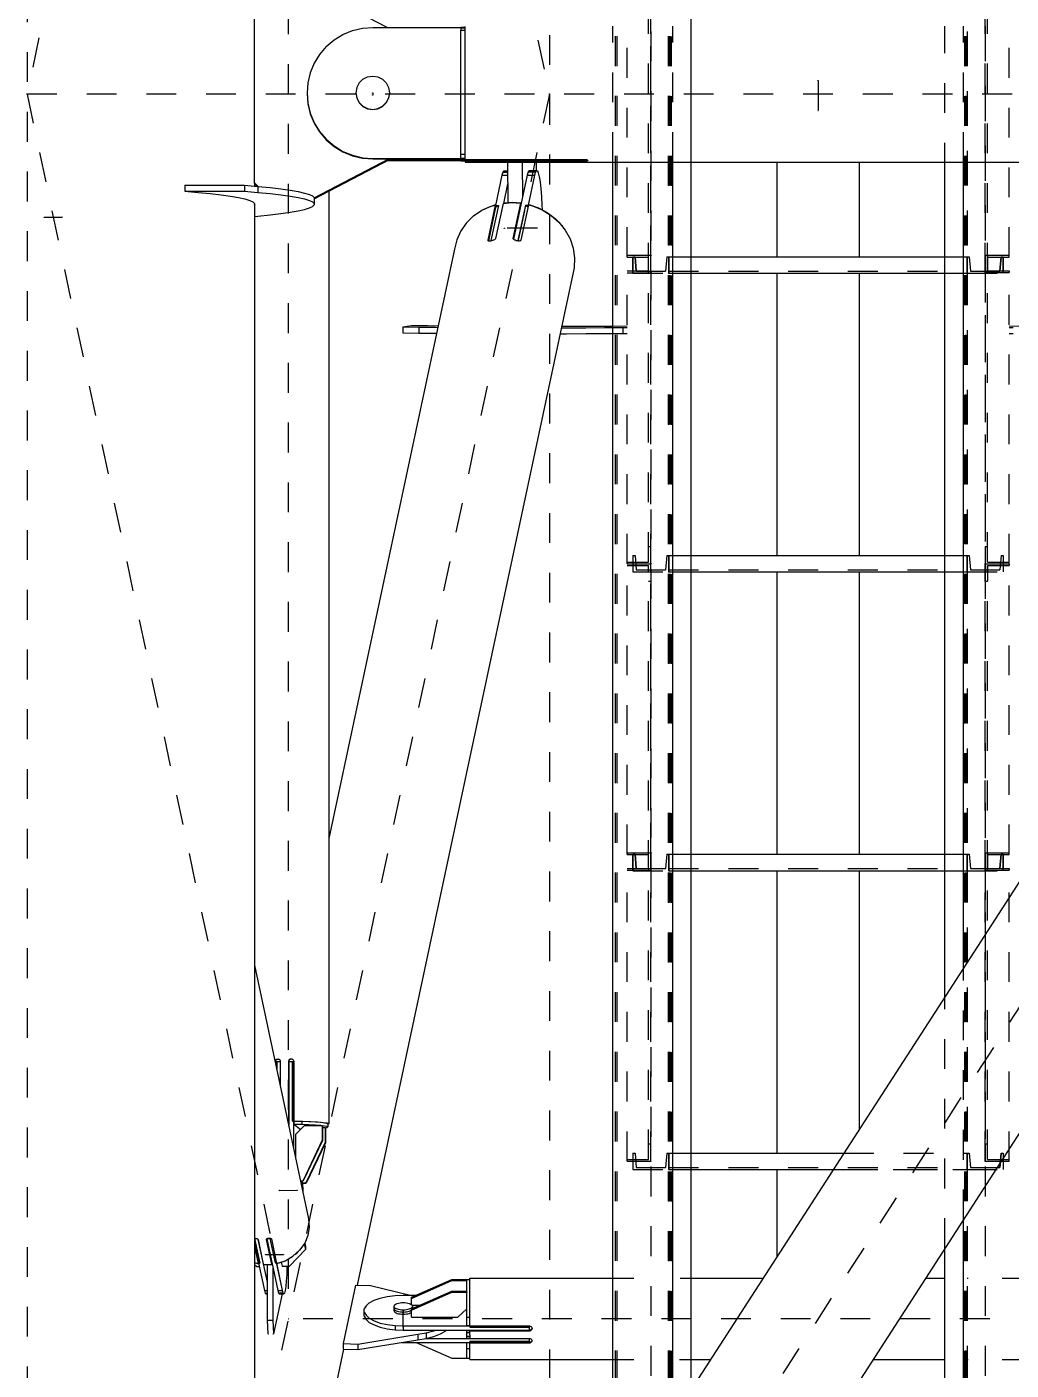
# Model space of a CAD drawing. Header units: millimetres. Extents: x 149919 to 150445, y 136651 to 136866.
# Drawn here: x 150370.812 to 150374.11, y 136778.903 to 136783.4 of the extents above; entities that cross this region are included whole.
import ezdxf

# ---------------------------------------------------------------- set-up
doc = ezdxf.new("R2010")
doc.units = ezdxf.units.MM
doc.header["$LTSCALE"] = 0.25
for name, pattern in [('CENTER', [50.8, 31.75, -6.35, 6.35, -6.35]), ('XKITLINE00', [0]), ('XKITLINE02', [4, 2, -2]), ('XKITLINE03', [6, 3, -1, 1, -1])]:
    doc.linetypes.add(name, pattern=pattern)

# ---------------------------------------------------------------- blocks, each defined once
blk = doc.blocks.new('çatıı')
at = {"color": 8, "linetype": 'CENTER'}
for p, q in [((22900, 14354.32), (22900, 12689.51)), ((22900, 14100.27), (23075, 13280.27)), ((22987.5, 13690.27), (22900, 13280.27)), ((22987.5, 13690.27), (22987.5, 12870.27)), ((23075, 13540.01), (23075, 12732.33)), ((23165, 13284.75), (23165, 13274.76)), ((23430, 13280.28), (22900, 13280.28)), ((23075, 13280.27), (22900, 12460.27)), ((22900, 13280.27), (22987.5, 12870.27)), ((23430, 13280.27), (22900, 12460.27)), ((23015.8, 13280.63), (23015.8, 13279.92)), ((22905.8, 13239.04), (22911.78, 13239.08)), ((23070.89, 13235.4), (23059.93, 13235.32)), ((22984.51, 12913.27), (22990.48, 12913.31)), ((22985.91, 12891.74), (22979.93, 12891.7)), ((23342.5, 12870.27), (22987.5, 12870.27)), ((23026.02, 12867.52), (23026.02, 12873.03))]:
    blk.add_line(p, q, dxfattribs=at)
at = {"color": 116, "linetype": 'XKITLINE02', "true_color": 0x136734}
for p, q in [((23097.15, 12049.63), (23097.15, 13721.24)), ((23097.69, 12049.63), (23097.68, 13721.24)), ((23114.92, 12049.63), (23114.92, 13721.24)), ((23115, 12049.63), (23115, 13721.24)), ((23115, 12049.57), (23115, 13721.24)), ((23115.45, 12049.63), (23115.45, 13721.24)), ((23115.85, 12049.57), (23115.85, 13721.24)), ((23115.85, 12049.57), (23115.85, 13721.24)), ((23122.5, 13257.5), (23122.5, 13721.24)), ((23122.5, 12049.57), (23122.5, 13721.24)), ((23214.13, 12049.6), (23214.13, 13721.24)), ((23214.53, 12049.63), (23214.53, 13721.24)), ((23214.98, 12049.6), (23214.98, 13721.24)), ((23215.07, 12049.63), (23215.06, 13721.24)), ((23101, 13225.71), (23101, 13323.03)), ((23108.2, 13220.46), (23108.2, 13322.44)), ((23109, 13220.46), (23109, 13323.03)), ((23220.98, 13220.46), (23220.98, 13320.28)), ((23221.78, 13220.46), (23221.78, 13322.44)), ((23228.98, 13225.71), (23228.98, 13323.03)), ((23096.3, 13257.5), (23096.3, 13303.02)), ((23116.3, 13257.5), (23116.3, 13303.02)), ((23122.5, 12762.45), (23122.5, 13303.02)), ((23207.48, 12893.93), (23207.48, 13303.02)), ((23213.68, 13257.5), (23213.68, 13303.02)), ((23101, 13226.29), (23109, 13226.29)), ((23101, 13225.71), (23108.2, 13225.71)), ((23103, 13225.78), (23103.68, 13225.78)), ((23103, 13225.78), (23103, 13220.28)), ((23103, 13220.28), (23103, 13225.78)), ((23103.68, 13225.78), (23104.07, 13220.98)), ((23104.07, 13220.98), (23103.68, 13225.78)), ((23108.2, 13123.61), (23108.2, 13226.28)), ((23108.2, 13226.28), (23109, 13226.28)), ((23109, 13123.03), (23109, 13226.28)), ((23114.32, 13225.78), (23113.94, 13220.98)), ((23114.32, 13225.78), (23113.94, 13220.98)), ((23114.32, 13225.78), (23115, 13225.78)), ((23115, 13220.28), (23115, 13225.78)), ((23115, 13225.78), (23122.5, 13225.78)), ((23115, 13225.78), (23115, 13220.28)), ((23115, 13225.78), (23115, 13220.28)), ((23207.48, 13225.78), (23214.98, 13225.78)), ((23214.98, 13220.28), (23214.98, 13225.78)), ((23214.98, 13225.78), (23214.98, 13220.28)), ((23214.98, 13225.78), (23215.66, 13225.78)), ((23214.98, 13225.78), (23214.98, 13220.28)), ((23215.66, 13225.78), (23216.05, 13220.98)), ((23215.66, 13225.78), (23216.05, 13220.98)), ((23220.98, 13226.29), (23228.98, 13226.29)), ((23220.98, 13226.28), (23220.98, 13220.48)), ((23220.98, 13226.28), (23221.78, 13226.28)), ((23220.98, 13226.28), (23220.98, 13128.83)), ((23221.78, 13226.28), (23221.78, 13221.06)), ((23221.78, 13123.61), (23221.78, 13226.28)), ((23221.78, 13225.71), (23228.98, 13225.71)), ((23225.92, 13220.98), (23226.3, 13225.78)), ((23226.3, 13225.78), (23225.92, 13220.98)), ((23226.3, 13225.78), (23226.98, 13225.78)), ((23226.98, 13220.28), (23226.98, 13225.78)), ((23226.98, 13225.78), (23226.98, 13220.28)), ((23101, 13123.03), (23101, 13221.06)), ((23101, 13221.06), (23108.2, 13221.06)), ((23101, 13220.47), (23109, 13220.47)), ((23103, 13220.28), (23115, 13220.28)), ((23104.07, 13220.98), (23113.94, 13220.98)), ((23108.2, 13220.46), (23109, 13220.46)), ((23115, 13220.98), (23214.98, 13220.98)), ((23115, 13220.28), (23122.5, 13220.28)), ((23207.48, 13220.28), (23214.98, 13220.28)), ((23214.98, 13220.28), (23226.98, 13220.28)), ((23216.05, 13220.98), (23225.92, 13220.98)), ((23220.98, 13220.48), (23228.98, 13220.48)), ((23220.98, 13220.48), (23220.98, 13123.03)), ((23220.98, 13220.46), (23221.78, 13220.46)), ((23221.78, 13221.06), (23228.98, 13221.06)), ((23228.98, 13221.06), (23228.98, 13220.48)), ((23228.98, 13123.03), (23228.98, 13221.06)), ((23103, 13125.78), (23103.68, 13125.78)), ((23103, 13125.78), (23103, 13120.28)), ((23103, 13125.78), (23103, 13120.28)), ((23103.68, 13125.78), (23104.07, 13120.98)), ((23103.68, 13125.78), (23104.07, 13120.98)), ((23108.2, 13128.83), (23109, 13128.83)), ((23114.32, 13125.78), (23113.94, 13120.98)), ((23114.32, 13125.78), (23113.94, 13120.98)), ((23114.32, 13125.78), (23115, 13125.78)), ((23115, 13120.28), (23115, 13125.78)), ((23115, 13125.78), (23122.5, 13125.78)), ((23115, 13125.78), (23115, 13120.28)), ((23115, 13125.78), (23115, 13120.28)), ((23207.48, 13125.78), (23214.98, 13125.78)), ((23214.98, 13120.28), (23214.98, 13125.78)), ((23214.98, 13125.78), (23214.98, 13120.28)), ((23214.98, 13125.78), (23215.66, 13125.78)), ((23214.98, 13125.78), (23214.98, 13120.28)), ((23215.66, 13125.78), (23216.05, 13120.98)), ((23215.66, 13125.78), (23216.05, 13120.98)), ((23220.98, 13128.83), (23220.98, 13123.03)), ((23220.98, 13128.83), (23221.78, 13128.83)), ((23226.3, 13125.78), (23225.92, 13120.98)), ((23226.3, 13125.78), (23225.92, 13120.98)), ((23226.3, 13125.78), (23226.98, 13125.78)), ((23226.98, 13125.78), (23226.98, 13120.28)), ((23226.98, 13125.78), (23226.98, 13120.28)), ((23101, 13123.61), (23108.2, 13123.61)), ((23101, 13123.03), (23109, 13123.03)), ((23101, 13025.71), (23101, 13123.03)), ((23101, 13123.03), (23109, 13123.03)), ((23101, 13122.44), (23108.2, 13122.44)), ((23108.2, 13020.46), (23108.2, 13122.44)), ((23109, 13020.46), (23109, 13123.03)), ((23220.98, 13123.03), (23228.98, 13123.03)), ((23220.98, 13117.2), (23220.98, 13123.03)), ((23220.98, 13123.03), (23228.98, 13123.03)), ((23221.78, 13123.61), (23228.98, 13123.61)), ((23221.78, 13122.44), (23221.78, 13117.2)), ((23221.78, 13122.44), (23228.98, 13122.44)), ((23221.78, 13020.46), (23221.78, 13122.44)), ((23228.98, 13123.03), (23228.98, 13122.44)), ((23228.98, 13025.71), (23228.98, 13123.03)), ((23103, 13120.28), (23115, 13120.28)), ((23104.07, 13120.98), (23113.94, 13120.98)), ((23108.2, 13117.2), (23109, 13117.2)), ((23115, 13120.98), (23214.98, 13120.98)), ((23115, 13120.28), (23122.5, 13120.28)), ((23207.48, 13120.28), (23214.98, 13120.28)), ((23214.98, 13120.28), (23226.98, 13120.28)), ((23216.05, 13120.98), (23225.92, 13120.98)), ((23220.98, 13020.46), (23220.98, 13120.98)), ((23220.98, 13117.2), (23221.78, 13117.2)), ((23101, 13026.29), (23101, 13025.71)), ((23101, 13026.29), (23109, 13026.29)), ((23101, 13025.71), (23108.2, 13025.71)), ((23103, 13025.78), (23103.68, 13025.78)), ((23103, 13025.78), (23103, 13020.28)), ((23103, 13020.28), (23103, 13025.78)), ((23103.68, 13025.78), (23104.07, 13020.98)), ((23104.07, 13020.98), (23103.68, 13025.78)), ((23108.2, 12923.61), (23108.2, 13026.28)), ((23108.2, 13026.28), (23109, 13026.28)), ((23108.2, 13020.46), (23108.2, 13025.71)), ((23109, 13026.29), (23109, 13020.46)), ((23109, 12923.03), (23109, 13026.28)), ((23114.32, 13025.78), (23113.94, 13020.98)), ((23114.32, 13025.78), (23113.94, 13020.98)), ((23114.32, 13025.78), (23115, 13025.78)), ((23115, 13020.28), (23115, 13025.78)), ((23115, 13025.78), (23122.5, 13025.78)), ((23115, 13025.78), (23115, 13020.28)), ((23115, 13025.78), (23115, 13020.28)), ((23207.48, 13025.78), (23214.98, 13025.78)), ((23214.98, 13020.28), (23214.98, 13025.78)), ((23214.98, 13025.78), (23214.98, 13020.28)), ((23214.98, 13025.78), (23215.66, 13025.78)), ((23214.98, 13025.78), (23214.98, 13020.28)), ((23215.66, 13025.78), (23216.05, 13020.98)), ((23215.66, 13025.78), (23216.05, 13020.98)), ((23220.98, 13026.29), (23228.98, 13026.29)), ((23220.98, 13026.28), (23220.98, 13020.48)), ((23220.98, 13026.28), (23221.78, 13026.28)), ((23220.98, 13026.28), (23220.98, 12928.83)), ((23221.78, 13026.28), (23221.78, 13021.06)), ((23221.78, 12923.61), (23221.78, 13026.28)), ((23221.78, 13025.71), (23228.98, 13025.71)), ((23225.92, 13020.98), (23226.3, 13025.78)), ((23226.3, 13025.78), (23225.92, 13020.98)), ((23226.3, 13025.78), (23226.98, 13025.78)), ((23226.98, 13020.28), (23226.98, 13025.78)), ((23226.98, 13025.78), (23226.98, 13020.28)), ((23101, 12923.03), (23101, 13021.06)), ((23101, 13021.06), (23108.2, 13021.06)), ((23101, 13020.47), (23109, 13020.47)), ((23103, 13020.28), (23115, 13020.28)), ((23104.07, 13020.98), (23113.94, 13020.98)), ((23108.2, 13020.46), (23109, 13020.46)), ((23115, 13020.98), (23214.98, 13020.98)), ((23115, 13020.28), (23122.5, 13020.28)), ((23207.48, 13020.28), (23214.98, 13020.28)), ((23214.98, 13020.28), (23226.98, 13020.28)), ((23216.05, 13020.98), (23225.92, 13020.98)), ((23220.98, 13020.48), (23228.98, 13020.48)), ((23220.98, 12923.03), (23220.98, 13020.48)), ((23220.98, 13020.46), (23221.78, 13020.46)), ((23221.78, 13021.06), (23228.98, 13021.06)), ((23228.98, 13021.06), (23228.98, 13020.48)), ((23228.98, 12923.03), (23228.98, 13021.06)), ((23213.68, 12903.53), (23213.68, 12987.68)), ((23108.2, 12928.83), (23109, 12928.83)), ((23220.98, 12928.83), (23220.98, 12923.03)), ((23220.98, 12928.83), (23221.78, 12928.83)), ((23101, 12923.61), (23108.2, 12923.61)), ((23103, 12925.78), (23103.68, 12925.78)), ((23103, 12925.78), (23103, 12920.28)), ((23103, 12925.78), (23103, 12920.28)), ((23103.68, 12925.78), (23104.07, 12920.98)), ((23103.68, 12925.78), (23104.07, 12920.98)), ((23114.32, 12925.78), (23113.94, 12920.98)), ((23114.32, 12925.78), (23113.94, 12920.98)), ((23114.32, 12925.78), (23115, 12925.78)), ((23115, 12920.28), (23115, 12925.78)), ((23115, 12925.78), (23122.5, 12925.78)), ((23115, 12925.78), (23115, 12920.28)), ((23115, 12925.78), (23115, 12920.28)), ((23173.67, 12925.78), (23214.98, 12925.78)), ((23214.98, 12920.28), (23214.98, 12925.78)), ((23214.98, 12925.78), (23214.98, 12920.28)), ((23214.98, 12925.78), (23215.66, 12925.78)), ((23214.98, 12925.78), (23214.98, 12920.28)), ((23215.66, 12925.78), (23216.05, 12920.98)), ((23215.66, 12925.78), (23216.05, 12920.98)), ((23221.78, 12923.61), (23228.98, 12923.61)), ((23225.92, 12920.98), (23226.3, 12925.78)), ((23226.3, 12925.78), (23225.92, 12920.98)), ((23226.3, 12925.78), (23226.98, 12925.78)), ((23226.98, 12925.78), (23226.98, 12920.28)), ((23226.98, 12925.78), (23226.98, 12920.28)), ((23101, 12923.03), (23109, 12923.03)), ((23103, 12920.28), (23115, 12920.28)), ((23104.07, 12920.98), (23113.94, 12920.98)), ((23115, 12920.98), (23214.98, 12920.98)), ((23115, 12920.28), (23122.5, 12920.28)), ((23170.12, 12920.28), (23214.98, 12920.28)), ((23214.98, 12920.28), (23226.98, 12920.28)), ((23216.05, 12920.98), (23225.92, 12920.98)), ((23220.98, 12923.03), (23228.98, 12923.03))]:
    blk.add_line(p, q, dxfattribs=at)
at = {"color": 1, "linetype": 'XKITLINE03'}
for p, q in [((23109, 13721.24), (23109, 12049.63)), ((23122.5, 12049.57), (23122.5, 13721.24)), ((23214.98, 13721.24), (23214.98, 12049.6)), ((23220.98, 13721.24), (23220.98, 12049.63)), ((23109, 13226.29), (23109, 13323.03)), ((23220.98, 13323.03), (23220.98, 13226.29)), ((23109, 13123.03), (23109, 13220.47)), ((23115, 13220.28), (23214.98, 13220.28)), ((23115, 13220.28), (23115, 13220.28)), ((23214.98, 13220.28), (23214.98, 13220.28)), ((23220.98, 13220.48), (23220.98, 13123.03)), ((23109, 13026.29), (23109, 13123.03)), ((23220.98, 13123.03), (23220.98, 13026.29)), ((23115, 13120.28), (23214.98, 13120.28)), ((23115, 13120.28), (23115, 13120.28)), ((23214.98, 13120.28), (23214.98, 13120.28)), ((23109, 12923.03), (23109, 13020.47)), ((23115, 13020.28), (23214.98, 13020.28)), ((23115, 13020.28), (23115, 13020.28)), ((23214.98, 13020.28), (23214.98, 13020.28)), ((23220.98, 13020.48), (23220.98, 12923.03)), ((23115, 12920.28), (23214.98, 12920.28)), ((23115, 12920.28), (23115, 12920.28)), ((23214.98, 12920.28), (23214.98, 12920.28))]:
    blk.add_line(p, q, dxfattribs=at)
at = {"color": 8, "linetype": 'XKITLINE00'}
for p, q in [((22996.2, 13315.32), (23020.8, 13302.56)), ((22976.2, 13250.37), (22976.2, 13310.34)), ((23005.81, 13300.17), (23009, 13301.49)), ((23009, 13301.49), (23012.35, 13302.29)), ((23012.35, 13302.29), (23015.8, 13302.56)), ((23015.8, 13302.56), (23046.8, 13302.56)), ((23045.3, 13302.62), (23045.3, 13302.56)), ((23045.3, 13302.62), (23046.8, 13302.62)), ((23045.3, 13302.44), (23046.8, 13302.44)), ((23045.3, 13302.44), (23045.3, 13301.7)), ((23045.3, 13301.7), (23046.8, 13301.7)), ((23045.3, 13296.32), (23045.3, 13301.7)), ((23046.8, 13298.88), (23046.8, 13302.9)), ((23000.24, 13296.14), (23002.86, 13298.37)), ((23002.86, 13298.37), (23005.81, 13300.17)), ((23046.8, 13282.08), (23046.8, 13298.88)), ((22998, 13293.52), (22996.19, 13290.59)), ((23000.24, 13296.14), (22998, 13293.52)), ((23045.3, 13266.88), (23045.3, 13296.32)), ((22996.19, 13290.59), (22994.87, 13287.41)), ((22994.07, 13284.06), (22993.8, 13280.63)), ((22994.87, 13287.41), (22994.07, 13284.06)), ((23011.26, 13283.97), (23010.47, 13282.42)), ((23011.26, 13283.97), (23012.5, 13285.21)), ((23012.5, 13285.21), (23014.06, 13286)), ((23014.06, 13286), (23015.8, 13286.28)), ((23015.8, 13286.28), (23017.53, 13286)), ((23017.53, 13286), (23019.09, 13285.21)), ((23019.09, 13285.21), (23020.33, 13283.97)), ((23020.33, 13283.97), (23021.12, 13282.42)), ((22993.8, 13280.63), (22994.07, 13277.2)), ((22993.8, 13280.47), (22994.07, 13277.04)), ((23010.47, 13282.42), (23010.2, 13280.69)), ((23010.2, 13280.69), (23010.47, 13278.97)), ((23010.2, 13280.63), (23010.47, 13278.9)), ((23010.47, 13278.97), (23011.26, 13277.41)), ((23010.47, 13278.9), (23011.26, 13277.35)), ((23021.12, 13278.97), (23020.33, 13277.41)), ((23021.12, 13278.9), (23020.33, 13277.35)), ((23021.12, 13282.42), (23021.4, 13280.69)), ((23021.4, 13280.69), (23021.12, 13278.97)), ((23021.4, 13280.63), (23021.12, 13278.9)), ((23046.8, 13261.45), (23046.8, 13282.08)), ((22994.07, 13277.2), (22994.87, 13273.85)), ((22994.07, 13277.04), (22994.87, 13273.69)), ((23011.26, 13277.41), (23012.5, 13276.18)), ((23011.26, 13277.35), (23012.5, 13276.11)), ((23012.5, 13276.18), (23014.06, 13275.38)), ((23012.5, 13276.11), (23014.06, 13275.32)), ((23014.06, 13275.38), (23015.8, 13275.11)), ((23014.06, 13275.32), (23015.8, 13275.05)), ((23015.8, 13275.11), (23017.53, 13275.38)), ((23015.8, 13275.05), (23017.53, 13275.32)), ((23015.8, 13275.11), (23015.8, 13275.05)), ((23017.53, 13275.38), (23019.09, 13276.18)), ((23017.53, 13275.32), (23019.09, 13276.11)), ((23019.09, 13276.18), (23020.33, 13277.41)), ((23019.09, 13276.11), (23020.33, 13277.35)), ((22994.87, 13273.85), (22996.19, 13270.67)), ((22994.87, 13273.69), (22996.19, 13270.52)), ((22996.19, 13270.67), (22998, 13267.74)), ((22996.19, 13270.52), (22998, 13267.58)), ((22998, 13267.74), (23000.24, 13265.12)), ((22998, 13267.58), (23000.24, 13264.96)), ((23000.24, 13265.12), (23002.86, 13262.89)), ((23045.3, 13258.83), (23045.3, 13266.88)), ((23000.24, 13264.96), (23002.86, 13262.73)), ((23002.86, 13262.89), (23005.81, 13261.09)), ((23002.86, 13262.73), (23005.81, 13260.93)), ((23005.81, 13261.09), (23009, 13259.77)), ((23005.81, 13260.93), (23009, 13259.61)), ((23046.8, 13258.37), (23046.8, 13261.45)), ((22996.23, 13245.56), (23021.25, 13258.54)), ((22996.23, 13245.24), (23021.86, 13258.54)), ((23009, 13259.77), (23012.35, 13258.97)), ((23009, 13259.61), (23012.35, 13258.81)), ((23012.35, 13258.97), (23012.35, 13258.81)), ((23012.35, 13258.97), (23015.8, 13258.7)), ((23012.35, 13258.81), (23015.8, 13258.54)), ((23015.8, 13258.7), (23015.8, 13258.54)), ((23015.8, 13258.7), (23046.8, 13258.7)), ((23015.8, 13258.54), (23046.8, 13258.54)), ((23020.8, 13257.99), (23045.3, 13257.99)), ((23021.1, 13258.15), (23045.3, 13258.15)), ((23045.3, 13260.12), (23046.8, 13260.12)), ((23045.3, 13258.83), (23046.8, 13258.83)), ((23045.3, 13257.93), (23045.3, 13258.53)), ((23045.3, 13258.31), (23046.8, 13258.31)), ((23045.3, 13258.12), (23046.8, 13258.12)), ((23045.3, 13257.93), (23046.8, 13257.93)), ((23046.8, 13258.37), (23086.8, 13258.37)), ((23046.8, 13258.37), (23046.8, 13257.89)), ((23046.8, 13258.37), (23046.8, 13258.31)), ((23046.8, 13257.89), (23086.8, 13257.89)), ((23046.8, 13257.89), (23046.8, 13257.5)), ((23046.8, 13257.5), (23283.2, 13257.5)), ((23060.93, 13257.5), (23061.04, 13243.99)), ((23065.9, 13257.5), (23066, 13245.8)), ((23070.53, 13257.5), (23070.55, 13254.67)), ((23086.8, 13258.37), (23087.11, 13258.36)), ((23086.8, 13258.37), (23086.8, 13257.89)), ((23086.8, 13257.89), (23087.11, 13257.9)), ((23087.11, 13258.36), (23087.11, 13257.9)), ((23087.11, 13258.36), (23087.39, 13258.31)), ((23087.11, 13257.9), (23087.39, 13257.92)), ((23087.39, 13258.31), (23087.63, 13258.24)), ((23087.39, 13257.92), (23087.63, 13257.96)), ((23087.63, 13258.24), (23087.8, 13258.15)), ((23087.63, 13257.96), (23087.8, 13258)), ((23087.8, 13258.15), (23087.88, 13258.1)), ((23087.8, 13258), (23087.88, 13258.05)), ((23087.88, 13258.1), (23087.88, 13258.05)), ((23151.2, 13257.5), (23151.2, 13225.78)), ((23178.8, 13257.5), (23178.8, 13225.78)), ((23059.11, 13253.08), (23056.95, 13242.97)), ((23059.4, 13254.12), (23059.11, 13253.08)), ((23059.11, 13253.08), (23060.96, 13253.09)), ((23059.71, 13254.59), (23059.4, 13254.12)), ((23059.4, 13254.12), (23060.95, 13254.13)), ((23059.71, 13254.59), (23060.95, 13254.6)), ((23067.57, 13253.14), (23062.98, 13231.66)), ((23067.86, 13254.18), (23067.57, 13253.14)), ((23067.57, 13253.14), (23070.06, 13253.15)), ((23068.17, 13254.65), (23067.86, 13254.18)), ((23067.86, 13254.18), (23070.35, 13254.2)), ((23070.06, 13253.15), (23067.9, 13243.04)), ((23068.17, 13254.65), (23070.66, 13254.67)), ((23070.35, 13254.2), (23070.06, 13253.15)), ((23070.66, 13254.67), (23070.35, 13254.2)), ((23070.66, 13254.67), (23070.97, 13254.56)), ((23070.97, 13254.56), (23071.29, 13253.86)), ((23071.29, 13253.86), (23071.59, 13252.6)), ((23071.59, 13252.6), (23071.87, 13250.83)), ((22952.88, 13249.72), (22952.88, 13247.72)), ((22952.88, 13249.72), (22972.88, 13249.72)), ((22952.88, 13247.72), (22957.34, 13247.36)), ((22952.88, 13247.72), (22972.88, 13247.72)), ((22957.34, 13247.36), (22961.4, 13246.96)), ((22972.88, 13249.72), (22972.88, 13247.72)), ((22972.88, 13249.72), (22977.34, 13249.35)), ((22972.88, 13247.72), (22977.34, 13247.36)), ((22976.2, 13250.53), (22977.38, 13249.35)), ((22976.2, 13250.37), (22976.2, 13249.44)), ((22976.2, 13250.21), (22977.03, 13249.38)), ((22977.34, 13249.35), (22977.34, 13247.36)), ((22977.34, 13249.35), (22981.4, 13248.95)), ((22977.34, 13247.36), (22981.4, 13246.96)), ((22981.4, 13248.95), (22985.01, 13248.53)), ((22985.01, 13248.53), (22988.16, 13248.09)), ((22988.16, 13248.09), (22990.81, 13247.62)), ((22990.81, 13247.62), (22992.96, 13247.14)), ((22992.96, 13247.14), (22994.59, 13246.65)), ((23001.09, 13247.76), (23001.09, 12935.63)), ((23060.99, 13250.25), (23059.58, 13243.68)), ((23071.87, 13250.83), (23072.12, 13248.58)), ((23072.12, 13248.58), (23072.33, 13245.93)), ((22961.4, 13246.96), (22965.01, 13246.54)), ((22965.01, 13246.54), (22968.16, 13246.09)), ((22968.16, 13246.09), (22970.81, 13245.63)), ((22970.81, 13245.63), (22972.96, 13245.15)), ((22972.96, 13245.15), (22974.59, 13244.65)), ((22974.59, 13244.65), (22975.68, 13244.15)), ((22975.68, 13244.15), (22976.23, 13243.64)), ((22976.2, 13243.67), (22976.2, 12689.51)), ((22976.2, 13243.11), (22976.23, 13243.14)), ((22976.23, 13243.64), (22976.23, 13243.14)), ((22981.4, 13246.96), (22985.01, 13246.54)), ((22985.01, 13246.54), (22988.16, 13246.09)), ((22988.16, 13246.09), (22990.81, 13245.63)), ((22990.81, 13245.63), (22992.96, 13245.15)), ((22992.96, 13245.15), (22994.59, 13244.65)), ((22994.59, 13246.65), (22995.68, 13246.15)), ((22994.59, 13244.65), (22995.68, 13244.15)), ((22994.59, 13242.13), (22995.68, 13242.63)), ((22995.68, 13246.15), (22996.23, 13245.64)), ((22995.68, 13244.15), (22996.23, 13243.64)), ((22995.68, 13242.63), (22996.23, 13243.14)), ((22996.23, 13245.64), (22996.23, 13243.64)), ((22996.23, 13243.64), (22996.23, 13243.14)), ((23052.39, 13241.35), (23055.52, 13242.75)), ((23056.84, 13243.09), (23054.33, 13231.33)), ((23057.91, 13242.97), (23055.4, 13231.22)), ((23055.52, 13242.75), (23056.84, 13243.09)), ((23055.78, 13242.82), (23056.99, 13243.27)), ((23056.84, 13243.09), (23056.88, 13242.19)), ((23056.99, 13243.27), (23056.86, 13242.68)), ((23056.86, 13242.68), (23056.89, 13242.07)), ((23056.95, 13242.97), (23057.91, 13242.97)), ((23056.95, 13242.97), (23056.97, 13242.45)), ((23056.97, 13242.45), (23057.91, 13242.97)), ((23059.5, 13243.67), (23056.99, 13231.91)), ((23056.99, 13243.27), (23056.99, 13243.17)), ((23059.5, 13243.67), (23062.38, 13243.92)), ((23059.65, 13243.84), (23059.62, 13243.68)), ((23059.65, 13243.84), (23061.08, 13243.99)), ((23061.08, 13243.99), (23061.04, 13243.81)), ((23061.08, 13243.99), (23062.53, 13244.05)), ((23062.38, 13243.92), (23065.28, 13243.71)), ((23062.53, 13244.05), (23063.98, 13244.01)), ((23065.28, 13243.71), (23062.77, 13231.95)), ((23065.32, 13242.84), (23062.94, 13231.69)), ((23063.98, 13244.01), (23063.93, 13243.81)), ((23063.98, 13244.01), (23065.42, 13243.88)), ((23066.94, 13243.04), (23064.43, 13231.28)), ((23065.28, 13243.71), (23065.32, 13242.84)), ((23065.42, 13243.88), (23065.3, 13243.29)), ((23065.3, 13243.29), (23065.33, 13242.64)), ((23065.42, 13243.88), (23065.45, 13243.23)), ((23067.99, 13243.17), (23065.48, 13231.41)), ((23066.94, 13243.04), (23067.9, 13243.04)), ((23066.94, 13243.04), (23067.86, 13242.56)), ((23067.9, 13243.04), (23067.91, 13242.78)), ((23067.99, 13243.17), (23069.34, 13242.85)), ((23068.14, 13243.35), (23068.09, 13243.14)), ((23068.14, 13243.35), (23071.33, 13242.23)), ((23069.34, 13242.85), (23072.6, 13241.49)), ((23072.33, 13245.93), (23072.5, 13242.96)), ((23072.5, 13242.96), (23072.55, 13241.58)), ((22976.2, 13239.33), (22977.34, 13239.42)), ((22977.34, 13239.42), (22981.4, 13239.82)), ((22981.4, 13239.82), (22985.01, 13240.24)), ((22985.01, 13240.24), (22988.16, 13240.69)), ((22988.16, 13240.69), (22990.81, 13241.15)), ((22990.81, 13241.15), (22992.96, 13241.63)), ((22992.96, 13241.63), (22994.59, 13242.13)), ((23047.21, 13237.15), (23049.59, 13239.47)), ((23049.59, 13239.47), (23052.39, 13241.35)), ((23053.24, 13241.73), (23053.9, 13242.12)), ((23053.9, 13242.12), (23053.88, 13242.02)), ((23053.9, 13242.12), (23055.11, 13242.57)), ((23056.88, 13242.19), (23054.52, 13231.13)), ((23056.97, 13242.45), (23054.55, 13231.12)), ((23071.33, 13242.23), (23071.29, 13242.04)), ((23071.33, 13242.23), (23074.29, 13240.64)), ((23072.6, 13241.49), (23075.57, 13239.64)), ((23074.29, 13240.64), (23076.93, 13238.62)), ((23075.57, 13239.64), (23078.17, 13237.36)), ((23076.93, 13238.62), (23077.82, 13237.67)), ((23045.31, 13234.47), (23043.96, 13231.51)), ((23047.21, 13237.15), (23045.31, 13234.47)), ((23078.17, 13237.36), (23080.32, 13234.71)), ((23078.57, 13236.87), (23079.18, 13236.22)), ((23079.18, 13236.22), (23079.54, 13235.67)), ((23080.32, 13234.71), (23081.95, 13231.77)), ((23043.96, 13231.51), (23043.2, 13228.36)), ((23054.33, 13231.33), (23054.38, 13231.21)), ((23054.38, 13231.21), (23054.52, 13231.13)), ((23054.52, 13231.13), (23054.75, 13231.09)), ((23054.75, 13231.09), (23055.04, 13231.09)), ((23055.04, 13231.09), (23055.38, 13231.14)), ((23055.23, 13231.12), (23055.4, 13231.22)), ((23055.38, 13231.14), (23055.74, 13231.24)), ((23055.4, 13231.22), (23055.66, 13231.22)), ((23055.74, 13231.24), (23056.09, 13231.37)), ((23056.09, 13231.37), (23056.29, 13231.46)), ((23056.29, 13231.46), (23056.42, 13231.5)), ((23056.42, 13231.5), (23056.69, 13231.63)), ((23056.69, 13231.63), (23056.89, 13231.77)), ((23056.99, 13231.91), (23056.89, 13231.77)), ((23062.77, 13231.95), (23062.82, 13231.81)), ((23062.82, 13231.81), (23062.96, 13231.67)), ((23062.96, 13231.67), (23063.19, 13231.54)), ((23063.19, 13231.54), (23063.31, 13231.51)), ((23063.31, 13231.51), (23063.49, 13231.42)), ((23063.49, 13231.42), (23063.84, 13231.29)), ((23063.84, 13231.29), (23064.2, 13231.2)), ((23063.91, 13231.27), (23064.43, 13231.28)), ((23064.2, 13231.2), (23064.57, 13231.16)), ((23064.43, 13231.28), (23064.66, 13231.16)), ((23064.57, 13231.16), (23064.9, 13231.16)), ((23064.9, 13231.16), (23065.18, 13231.2)), ((23065.18, 13231.2), (23065.38, 13231.29)), ((23065.48, 13231.41), (23065.38, 13231.29)), ((23081.95, 13231.77), (23083, 13228.63)), ((23043.2, 13228.36), (23001.09, 13031.03)), ((23083, 13228.63), (23083.46, 13225.39)), ((23083.46, 13225.39), (23083.31, 13222.14)), ((23083.31, 13222.14), (23010.62, 12881.57)), ((23151.2, 13220.28), (23151.2, 13125.78)), ((23178.8, 13220.28), (23178.8, 13125.78)), ((23025.92, 13202.3), (23028.84, 13202.82)), ((23025.92, 13202.3), (23031.23, 13202.23)), ((23025.92, 13202.3), (23025.92, 13200.3)), ((23028.84, 13202.82), (23034.16, 13202.75)), ((23031.23, 13202.23), (23036.85, 13202.18)), ((23031.23, 13202.23), (23031.23, 13200.23)), ((23034.16, 13202.75), (23037.73, 13202.72)), ((23036.85, 13202.18), (23037.61, 13202.17)), ((23079.13, 13202.55), (23083.71, 13202.56)), ((23083.71, 13202.56), (23090.11, 13202.57)), ((23090.11, 13202.57), (23096.39, 13202.6)), ((23096.39, 13202.6), (23101, 13202.63)), ((23228.98, 13202.63), (23233.6, 13202.6)), ((23025.92, 13200.3), (23031.23, 13200.23)), ((23031.23, 13200.23), (23036.85, 13200.18)), ((23036.85, 13200.18), (23037.18, 13200.18)), ((23078.59, 13200.04), (23080.78, 13200.04)), ((23079.02, 13202.04), (23080.78, 13202.04)), ((23080.78, 13202.04), (23087.18, 13202.06)), ((23080.78, 13200.04), (23087.18, 13200.06)), ((23087.18, 13202.06), (23093.47, 13202.08)), ((23087.18, 13200.06), (23093.47, 13200.08)), ((23093.47, 13202.08), (23099.6, 13202.12)), ((23093.47, 13200.08), (23099.6, 13200.12)), ((23099.6, 13202.12), (23101, 13202.13)), ((23099.6, 13202.12), (23099.6, 13200.12)), ((23099.6, 13200.12), (23101, 13200.13)), ((23228.98, 13202.13), (23230.39, 13202.12)), ((23228.98, 13200.13), (23230.39, 13200.12)), ((23151.2, 13120.28), (23151.2, 13025.78)), ((23178.8, 13120.28), (23178.8, 13025.78)), ((23283.37, 13095.5), (23008.1, 12669.61)), ((23321.7, 13070.64), (23046.42, 12644.75)), ((23151.2, 13020.28), (23151.2, 12925.78)), ((23178.8, 13020.28), (23178.8, 12933.7)), ((22976.2, 12988.62), (22994.31, 12903.75)), ((22983.23, 12956.68), (22983.17, 12956.42)), ((22983.17, 12956.42), (22983.23, 12956.37)), ((22983.17, 12956.42), (22983.17, 12955.96)), ((22983.33, 12956.92), (22983.23, 12956.68)), ((22983.27, 12956.63), (22983.23, 12956.37)), ((22983.23, 12956.37), (22983.23, 12955.68)), ((22983.38, 12956.87), (22983.27, 12956.63)), ((22983.31, 12956.38), (22983.73, 12956.41)), ((22983.31, 12956.38), (22983.31, 12955.29)), ((22983.51, 12957.11), (22983.34, 12956.94)), ((22983.42, 12956.91), (22983.38, 12956.87)), ((22983.57, 12957.06), (22983.42, 12956.91)), ((22983.51, 12957.11), (22983.74, 12957.23)), ((22983.57, 12957.06), (22983.8, 12957.19)), ((22983.73, 12956.41), (22983.73, 12953.3)), ((22983.73, 12956.41), (22984.78, 12956.41)), ((22983.74, 12957.23), (22984, 12957.28)), ((22983.8, 12957.19), (22984.06, 12957.23)), ((22984, 12957.28), (22984.26, 12957.24)), ((22984.06, 12957.23), (22984.32, 12957.2)), ((22984.26, 12957.24), (22984.5, 12957.12)), ((22984.32, 12957.2), (22984.53, 12957.09)), ((22984.5, 12957.12), (22984.68, 12956.94)), ((22984.68, 12956.94), (22984.8, 12956.7)), ((22984.78, 12956.41), (22984.84, 12956.36)), ((22984.78, 12956.41), (22984.78, 12948.41)), ((22984.8, 12956.7), (22984.84, 12956.44)), ((22984.84, 12956.44), (22984.84, 12948.12)), ((22987.67, 12956.72), (22987.63, 12956.46)), ((22987.63, 12956.46), (22987.68, 12956.42)), ((22987.63, 12956.46), (22987.63, 12936.51)), ((22987.79, 12956.96), (22987.67, 12956.72)), ((22987.67, 12956.72), (22987.73, 12956.68)), ((22987.73, 12956.68), (22987.68, 12956.42)), ((22987.68, 12956.42), (22987.68, 12936.47)), ((22987.85, 12956.92), (22987.73, 12956.68)), ((22987.76, 12956.43), (22988.81, 12956.44)), ((22987.76, 12956.43), (22987.76, 12934.41)), ((22987.79, 12956.96), (22987.98, 12957.15)), ((22987.85, 12956.92), (22988.04, 12957.1)), ((22987.98, 12957.15), (22988.22, 12957.27)), ((22988.04, 12957.1), (22988.28, 12957.22)), ((22988.22, 12957.27), (22988.48, 12957.31)), ((22988.28, 12957.22), (22988.54, 12957.26)), ((22988.48, 12957.31), (22988.75, 12957.27)), ((22988.54, 12957.26), (22988.8, 12957.22)), ((22988.75, 12957.27), (22988.99, 12957.14)), ((22988.8, 12957.22), (22989.02, 12957.11)), ((22988.81, 12956.44), (22989.28, 12956.42)), ((22988.81, 12956.44), (22988.81, 12936.49)), ((22988.99, 12957.14), (22989.18, 12956.96)), ((22989.18, 12956.96), (22989.28, 12956.72)), ((22989.28, 12956.72), (22989.34, 12956.46)), ((22989.28, 12956.42), (22989.34, 12956.38)), ((22989.28, 12956.42), (22989.28, 12936.48)), ((22989.34, 12956.46), (22989.34, 12936.51)), ((22987.32, 12936.51), (22987.63, 12936.51)), ((22987.32, 12936.49), (22987.66, 12936.49)), ((22987.53, 12935.49), (22987.66, 12935.49)), ((22987.63, 12936.51), (22987.68, 12936.47)), ((22987.66, 12936.49), (22987.66, 12935.49)), ((22987.66, 12936.49), (22987.76, 12936.41)), ((22987.66, 12935.49), (22987.76, 12935.41)), ((22988.81, 12936.49), (22989.26, 12936.5)), ((22989.26, 12936.5), (22989.28, 12936.48)), ((22989.26, 12936.5), (22989.26, 12927.42)), ((22989.34, 12936.51), (22989.4, 12936.46)), ((22989.34, 12936.51), (22992.24, 12936.46)), ((22989.38, 12936.48), (22989.38, 12935.48)), ((22989.38, 12936.48), (22992.01, 12936.43)), ((22989.38, 12935.48), (22991.7, 12933.7)), ((22989.38, 12935.48), (22992.01, 12935.44)), ((22992.96, 12934.97), (22989.97, 12931.96)), ((22992.01, 12936.43), (22992.01, 12935.44)), ((22992.01, 12936.43), (22994.46, 12936.35)), ((22992.01, 12935.44), (22994.46, 12935.35)), ((22992.24, 12936.46), (22994.97, 12936.36)), ((22992.96, 12934.97), (22998.93, 12935.01)), ((22994.46, 12936.35), (22996.61, 12936.23)), ((22994.46, 12935.35), (22996.61, 12935.23)), ((22994.97, 12936.36), (22997.33, 12936.22)), ((22996.61, 12936.23), (22998.38, 12936.08)), ((22996.61, 12935.23), (22998.38, 12935.08)), ((22997.33, 12936.22), (22999.19, 12936.04)), ((22998.38, 12936.08), (22999.69, 12935.91)), ((22998.38, 12935.08), (22998.91, 12935.01)), ((22998.93, 12935.01), (22999.69, 12934.91)), ((22998.93, 12935.01), (22999.02, 12934.94)), ((22998.93, 12935.01), (22998.93, 12930.03)), ((22999.02, 12934.94), (22999.02, 12929.95)), ((22999.02, 12934.29), (22999.86, 12934.3)), ((22999.19, 12936.04), (23000.46, 12935.84)), ((22999.69, 12935.91), (23000.49, 12935.72)), ((22999.69, 12934.91), (23000.49, 12934.72)), ((22999.86, 12934.3), (22999.96, 12934.22)), ((22999.86, 12934.3), (22999.86, 12929.31)), ((22999.95, 12934.23), (23000.44, 12934.34)), ((22999.96, 12934.22), (22999.96, 12929.24)), ((23000.44, 12934.34), (23000.74, 12934.53)), ((23000.46, 12935.84), (23001.09, 12935.63)), ((23000.49, 12935.72), (23000.74, 12935.53)), ((23000.49, 12934.72), (23000.74, 12934.53)), ((23000.74, 12935.53), (23000.74, 12934.53)), ((23000.74, 12935.32), (23001.03, 12935.41)), ((23001.09, 12935.63), (23001.03, 12935.41)), ((22989.97, 12931.96), (22989.97, 12924.09)), ((22998.93, 12930.03), (22992.46, 12916.52)), ((22999.02, 12929.95), (22992.55, 12916.45)), ((22999.86, 12929.31), (22993.39, 12915.8)), ((22999.96, 12929.24), (22993.49, 12915.73)), ((22998.93, 12930.03), (22999.02, 12929.95)), ((22999.86, 12929.31), (22999.96, 12929.24)), ((23151.2, 12920.28), (23151.2, 12891)), ((22991.59, 12916.51), (22992.46, 12916.52)), ((22991.6, 12916.44), (22992.55, 12916.45)), ((22991.61, 12916.41), (22992.08, 12916.42)), ((22991.85, 12915.48), (22991.84, 12915.31)), ((22991.89, 12915.84), (22991.85, 12915.48)), ((22991.93, 12916.11), (22991.89, 12915.84)), ((22991.98, 12916.31), (22991.93, 12916.11)), ((22992.02, 12916.41), (22991.98, 12916.31)), ((22992.02, 12916.41), (22992.08, 12916.42)), ((22992.08, 12916.42), (22992.13, 12916.33)), ((22992.13, 12916.33), (22992.17, 12916.15)), ((22992.17, 12916.15), (22992.22, 12915.89)), ((22992.22, 12915.89), (22992.26, 12915.55)), ((22992.23, 12915.79), (22993.39, 12915.8)), ((22992.24, 12915.72), (22993.49, 12915.73)), ((22992.26, 12915.55), (22992.3, 12915.14)), ((22992.3, 12915.14), (22992.33, 12914.68)), ((22992.33, 12914.68), (22992.35, 12914.17)), ((22992.46, 12916.52), (22992.55, 12916.45)), ((22993.39, 12915.8), (22993.49, 12915.73)), ((22992.35, 12914.17), (22992.36, 12913.64)), ((22992.36, 12913.64), (22992.36, 12913.1)), ((22992.36, 12913.1), (22992.36, 12912.87)), ((22994.55, 12900.98), (22994.11, 12898.21)), ((22994.31, 12903.75), (22994.55, 12900.98)), ((22976.2, 12897.24), (22976.46, 12897.23)), ((22976.2, 12897.18), (22976.25, 12897.15)), ((22976.25, 12897.15), (22976.84, 12897.16)), ((22976.25, 12897.15), (22978, 12888.93)), ((22976.46, 12897.23), (22976.73, 12897.19)), ((22976.73, 12897.19), (22976.97, 12897.12)), ((22976.97, 12897.12), (22977.17, 12897.02)), ((22977.17, 12897.02), (22977.31, 12896.91)), ((22977.31, 12896.91), (22977.38, 12896.8)), ((22977.36, 12896.83), (22980.4, 12882.58)), ((22977.38, 12896.8), (22979.13, 12888.58)), ((22980.19, 12896.93), (22980.17, 12896.82)), ((22980.17, 12896.82), (22981.92, 12888.6)), ((22980.28, 12897.04), (22980.19, 12896.93)), ((22980.26, 12897.02), (22981.94, 12889.15)), ((22980.28, 12897.04), (22980.46, 12897.14)), ((22980.31, 12897.06), (22983.99, 12879.79)), ((22980.46, 12897.14), (22980.68, 12897.22)), ((22980.57, 12897.18), (22981.32, 12897.19)), ((22980.68, 12897.22), (22980.94, 12897.26)), ((22980.94, 12897.26), (22981.21, 12897.27)), ((22981.21, 12897.27), (22981.45, 12897.25)), ((22981.32, 12897.19), (22981.45, 12897.25)), ((22981.32, 12897.19), (22983.08, 12888.96)), ((22981.45, 12897.25), (22981.66, 12897.19)), ((22981.66, 12897.19), (22981.78, 12897.11)), ((22981.78, 12897.11), (22981.87, 12897.02)), ((22981.87, 12897.02), (22983.62, 12888.8)), ((22994.11, 12898.21), (22993.02, 12895.57)), ((22976.2, 12895.57), (22977.56, 12889.16)), ((22976.2, 12895.3), (22977.47, 12889.33)), ((22976.2, 12894.62), (22977.45, 12888.76)), ((22993.26, 12893.49), (22987.97, 12887.89)), ((22989.09, 12891.22), (22991.31, 12893.2)), ((22989.7, 12891.76), (22990.7, 12892.59)), ((22990.87, 12892.81), (22990.7, 12892.59)), ((22993.02, 12895.57), (22991.31, 12893.2)), ((22992.86, 12895.36), (22993.26, 12893.49)), ((22993.03, 12895.61), (22993.29, 12894.4)), ((22993.29, 12894.4), (22993.26, 12893.49)), ((22976.2, 12889.15), (22977.45, 12888.76)), ((22976.2, 12889.15), (22977.55, 12888.71)), ((22976.2, 12888.41), (22977.02, 12887.82)), ((22977.02, 12887.82), (22977.79, 12887.83)), ((22977.47, 12889.33), (22977.45, 12888.76)), ((22977.48, 12889.56), (22977.46, 12889.13)), ((22977.46, 12889.13), (22977.55, 12888.71)), ((22977.56, 12889.16), (22977.55, 12888.93)), ((22977.55, 12888.93), (22978, 12888.93)), ((22977.55, 12888.93), (22979.51, 12879.76)), ((22977.56, 12888.92), (22977.55, 12888.71)), ((22977.56, 12889.16), (22978, 12888.93)), ((22979.13, 12888.58), (22980.52, 12888.45)), ((22979.21, 12888.57), (22979.23, 12888.46)), ((22979.23, 12888.46), (22979.93, 12888.41)), ((22979.91, 12888.5), (22979.93, 12888.41)), ((22979.93, 12888.41), (22980.62, 12888.4)), ((22980.4, 12888.4), (22980.41, 12869.85)), ((22980.52, 12888.45), (22981.92, 12888.6)), ((22980.62, 12888.4), (22981.32, 12888.42)), ((22981.3, 12888.53), (22981.32, 12888.42)), ((22981.32, 12888.42), (22982.02, 12888.48)), ((22981.94, 12889.15), (22981.92, 12888.6)), ((22981.95, 12889.36), (22981.93, 12888.89)), ((22981.93, 12888.89), (22982.02, 12888.48)), ((22982.04, 12888.95), (22982.02, 12888.48)), ((22983.08, 12888.96), (22983.53, 12889.2)), ((22983.08, 12888.96), (22983.53, 12888.97)), ((22983.54, 12889.2), (22983.53, 12888.97)), ((22983.53, 12888.97), (22985.48, 12879.8)), ((22983.62, 12888.8), (22986.46, 12889.72)), ((22983.71, 12888.83), (22983.72, 12888.76)), ((22983.72, 12888.76), (22986.3, 12889.6)), ((22985.19, 12889.24), (22985.48, 12887.88)), ((22985.48, 12887.88), (22987.97, 12887.89)), ((22986.29, 12889.66), (22986.3, 12889.6)), ((22986.3, 12889.6), (22988.66, 12890.89)), ((22986.46, 12889.72), (22989.09, 12891.22)), ((22987.09, 12887.63), (22987, 12885.14)), ((22987.41, 12887.89), (22987.04, 12886.13)), ((22987.1, 12887.89), (22987.09, 12887.63)), ((22988.66, 12890.89), (22988.95, 12891.14)), ((22982.39, 12887.27), (22982.4, 12869.86)), ((22986.87, 12882.93), (22986.69, 12881.11)), ((22987, 12885.14), (22986.87, 12882.93)), ((23028.82, 12877.49), (23042.32, 12883.47)), ((23028.82, 12877.1), (23042.32, 12883.08)), ((23042.32, 12883.47), (23042.32, 12883.08)), ((23042.32, 12883.47), (23047.32, 12883.47)), ((23042.32, 12883.08), (23047.32, 12883.08)), ((23047.32, 12879.16), (23047.32, 12883.46)), ((23047.32, 12883.46), (23048.32, 12883.46)), ((23048.32, 12883.91), (23103.29, 12883.91)), ((23048.32, 12867.9), (23048.32, 12883.91)), ((23118.75, 12883.91), (23146.61, 12883.91)), ((23201, 12883.91), (23207.48, 12883.91)), ((23214.98, 12883.91), (23215.27, 12883.91)), ((23226.7, 12883.91), (23281.67, 12883.91)), ((22979.51, 12879.76), (22979.76, 12878.9)), ((22979.51, 12879.76), (22980.4, 12879.76)), ((22979.76, 12878.9), (22980.4, 12878.9)), ((22979.76, 12878.9), (22980.01, 12878.6)), ((22980.01, 12878.6), (22980.4, 12878.6)), ((22985.45, 12878.64), (22982.61, 12865.26)), ((22983.99, 12879.79), (22985.48, 12879.8)), ((22983.99, 12879.79), (22984.24, 12878.93)), ((22984.24, 12878.93), (22985.73, 12878.94)), ((22984.24, 12878.93), (22984.49, 12878.63)), ((22984.49, 12878.63), (22985.99, 12878.64)), ((22985.48, 12879.8), (22985.73, 12878.94)), ((22985.73, 12878.94), (22985.99, 12878.64)), ((22986.24, 12878.91), (22985.99, 12878.64)), ((22986.48, 12879.75), (22986.24, 12878.91)), ((22986.69, 12881.11), (22986.48, 12879.75)), ((23010.07, 12881.59), (23005.89, 12861.99)), ((23010.07, 12881.59), (23015.05, 12881.42)), ((23015.05, 12881.42), (23028.3, 12878.19)), ((23028.82, 12873.56), (23042.32, 12879.54)), ((23028.82, 12873.17), (23042.32, 12879.15)), ((23042.32, 12879.54), (23042.32, 12879.15)), ((23042.32, 12879.54), (23047.32, 12879.54)), ((23042.32, 12879.15), (23047.32, 12879.15)), ((23047.32, 12879.16), (23047.32, 12879.15)), ((23047.32, 12879.15), (23047.32, 12879.13)), ((23047.32, 12873.46), (23047.32, 12879.13)), ((23013.56, 12874.63), (23012.99, 12873.57)), ((23013.56, 12874.63), (23014.67, 12875.61)), ((23014.67, 12875.61), (23016.28, 12876.48)), ((23016.28, 12876.48), (23018.32, 12877.2)), ((23018.32, 12877.2), (23020.69, 12877.74)), ((23020.69, 12877.74), (23023.29, 12878.07)), ((23022.96, 12874.72), (23022.92, 12874.5)), ((23022.92, 12874.5), (23022.96, 12874.29)), ((23022.92, 12874.5), (23022.92, 12873.77)), ((23023.1, 12874.92), (23022.96, 12874.72)), ((23022.96, 12874.29), (23023.1, 12874.09)), ((23023.1, 12874.92), (23023.33, 12875.11)), ((23023.1, 12874.09), (23023.33, 12873.89)), ((23023.29, 12878.07), (23026.02, 12878.19)), ((23023.33, 12875.11), (23023.64, 12875.29)), ((23023.64, 12875.29), (23024.02, 12875.44)), ((23024.02, 12875.44), (23024.47, 12875.56)), ((23024.47, 12875.56), (23024.96, 12875.65)), ((23024.96, 12875.65), (23025.48, 12875.7)), ((23025.48, 12875.7), (23026.02, 12875.72)), ((23026.02, 12878.19), (23030.38, 12878.19)), ((23026.02, 12875.72), (23026.56, 12875.7)), ((23026.56, 12875.7), (23027.08, 12875.65)), ((23027.08, 12875.65), (23027.57, 12875.56)), ((23027.57, 12875.56), (23028.01, 12875.44)), ((23028.01, 12875.44), (23028.39, 12875.29)), ((23028.39, 12875.29), (23028.7, 12875.11)), ((23028.7, 12875.11), (23028.93, 12874.92)), ((23028.7, 12873.89), (23028.93, 12874.09)), ((23028.82, 12875.02), (23028.82, 12877.49)), ((23028.93, 12874.92), (23029.07, 12874.72)), ((23029.07, 12874.29), (23028.93, 12874.09)), ((23029.01, 12874.8), (23031.62, 12874.8)), ((23029.07, 12874.72), (23029.12, 12874.5)), ((23029.12, 12874.5), (23029.07, 12874.29)), ((23029.12, 12874.5), (23029.12, 12873.77)), ((22980.41, 12869.85), (22982.4, 12869.86)), ((22980.41, 12869.85), (22980.62, 12865.25)), ((22982.4, 12869.86), (22982.61, 12865.26)), ((23012.99, 12871.12), (23012.99, 12873.57)), ((23012.99, 12872.49), (23013.56, 12871.44)), ((23012.99, 12871.12), (23013.56, 12870.06)), ((23013.56, 12871.44), (23014.67, 12870.46)), ((23013.56, 12870.06), (23014.67, 12869.08)), ((23014.67, 12870.46), (23016.28, 12869.59)), ((23016.28, 12869.59), (23018.32, 12868.87)), ((23022.92, 12873.77), (23022.92, 12873.03)), ((23022.92, 12873.77), (23022.96, 12873.56)), ((23022.92, 12873.77), (23022.96, 12873.56)), ((23022.92, 12873.03), (23022.96, 12872.82)), ((23022.96, 12873.56), (23023.1, 12873.35)), ((23022.96, 12873.56), (23023.1, 12873.35)), ((23022.96, 12872.82), (23023.1, 12872.62)), ((23023.1, 12873.35), (23023.33, 12873.16)), ((23023.1, 12873.35), (23023.33, 12873.16)), ((23023.1, 12872.62), (23023.33, 12872.42)), ((23023.33, 12873.89), (23023.64, 12873.72)), ((23023.33, 12873.16), (23023.64, 12872.99)), ((23023.33, 12873.16), (23023.64, 12872.99)), ((23023.33, 12872.42), (23023.64, 12872.25)), ((23023.64, 12873.72), (23024.02, 12873.57)), ((23023.64, 12872.99), (23024.02, 12872.83)), ((23023.64, 12872.99), (23024.02, 12872.83)), ((23023.64, 12872.25), (23024.02, 12872.1)), ((23024.02, 12873.57), (23024.47, 12873.45)), ((23024.02, 12872.83), (23024.47, 12872.71)), ((23024.02, 12872.83), (23024.47, 12872.71)), ((23024.02, 12872.1), (23024.47, 12871.98)), ((23024.47, 12873.45), (23024.96, 12873.36)), ((23024.47, 12872.71), (23024.96, 12872.62)), ((23024.47, 12872.71), (23024.96, 12872.62)), ((23024.47, 12871.98), (23024.96, 12871.89)), ((23024.96, 12873.36), (23025.48, 12873.3)), ((23024.96, 12872.62), (23025.48, 12872.57)), ((23024.96, 12872.62), (23025.48, 12872.57)), ((23024.96, 12871.89), (23025.48, 12871.83)), ((23025.48, 12873.3), (23026.02, 12873.29)), ((23025.48, 12872.57), (23026.02, 12872.55)), ((23025.48, 12872.57), (23026.02, 12872.55)), ((23025.48, 12871.83), (23026.02, 12871.81)), ((23026.02, 12873.29), (23026.56, 12873.3)), ((23026.02, 12873.29), (23026.02, 12872.55)), ((23026.02, 12872.55), (23026.56, 12872.57)), ((23026.02, 12872.55), (23026.56, 12872.57)), ((23026.02, 12872.55), (23026.02, 12871.81)), ((23026.02, 12871.81), (23026.56, 12871.83)), ((23026.56, 12873.3), (23027.08, 12873.36)), ((23026.56, 12872.57), (23027.08, 12872.62)), ((23026.56, 12872.57), (23027.08, 12872.62)), ((23026.56, 12871.83), (23027.08, 12871.89)), ((23027.08, 12873.36), (23027.57, 12873.45)), ((23027.08, 12872.62), (23027.57, 12872.71)), ((23027.08, 12872.62), (23027.57, 12872.71)), ((23027.08, 12871.89), (23027.57, 12871.98)), ((23027.57, 12873.45), (23028.01, 12873.57)), ((23027.57, 12872.71), (23028.01, 12872.83)), ((23027.57, 12872.71), (23028.01, 12872.83)), ((23027.57, 12871.98), (23028.01, 12872.1)), ((23028.01, 12873.57), (23028.39, 12873.72)), ((23028.01, 12872.83), (23028.39, 12872.99)), ((23028.01, 12872.83), (23028.39, 12872.99)), ((23028.01, 12872.1), (23028.39, 12872.25)), ((23028.39, 12873.72), (23028.7, 12873.89)), ((23028.39, 12872.99), (23028.7, 12873.16)), ((23028.39, 12872.99), (23028.7, 12873.16)), ((23028.39, 12872.25), (23028.7, 12872.42)), ((23028.7, 12873.16), (23028.82, 12873.26)), ((23028.7, 12873.16), (23028.82, 12873.26)), ((23028.7, 12872.42), (23028.82, 12872.52)), ((23028.82, 12870.87), (23028.82, 12873.56)), ((23028.82, 12870.87), (23044.32, 12870.87)), ((23029.12, 12873.77), (23029.1, 12873.69)), ((23029.12, 12873.77), (23029.1, 12873.69)), ((23029.12, 12873.77), (23029.12, 12873.69)), ((23044.32, 12870.87), (23047.32, 12873.63)), ((23047.32, 12868.06), (23047.32, 12873.46)), ((23047.32, 12870.77), (23048.32, 12870.77)), ((22980.62, 12865.25), (22980.85, 12865.25)), ((22982.31, 12865.26), (22982.61, 12865.26)), ((23010.87, 12861.83), (23030.9, 12865.08)), ((23014.67, 12869.08), (23016.28, 12868.21)), ((23016.28, 12868.21), (23018.32, 12867.49)), ((23018.32, 12868.87), (23020.69, 12868.33)), ((23018.32, 12867.49), (23020.69, 12866.95)), ((23020.69, 12868.33), (23023.29, 12867.99)), ((23020.69, 12866.95), (23023.29, 12866.61)), ((23023.29, 12867.99), (23023.29, 12866.61)), ((23023.29, 12867.99), (23026.02, 12867.88)), ((23023.29, 12866.61), (23026.02, 12866.5)), ((23026.02, 12867.88), (23048.32, 12867.88)), ((23026.02, 12867.88), (23026.02, 12866.5)), ((23026.02, 12866.5), (23068.32, 12866.5)), ((23030.9, 12865.08), (23033.75, 12865.55)), ((23030.9, 12865.08), (23030.9, 12863.24)), ((23033.75, 12865.55), (23036.32, 12866.23)), ((23033.75, 12865.55), (23033.75, 12863.71)), ((23036.32, 12866.23), (23037.03, 12866.5)), ((23036.32, 12864.39), (23038.52, 12865.24)), ((23038.52, 12865.24), (23040.27, 12866.25)), ((23040.27, 12866.25), (23040.55, 12866.5)), ((23047.32, 12868.06), (23048.32, 12868.06)), ((23047.32, 12865.06), (23047.32, 12866.5)), ((23047.32, 12866.38), (23048.32, 12866.38)), ((23047.32, 12865.72), (23048.32, 12865.72)), ((23047.32, 12863.81), (23047.32, 12865.06)), ((23048.32, 12867.9), (23068.32, 12867.9)), ((23048.32, 12867.88), (23048.32, 12867.47)), ((23048.32, 12867.47), (23068.32, 12867.47)), ((23048.32, 12866.5), (23048.32, 12866.38)), ((23048.32, 12864.91), (23048.32, 12866.49)), ((23048.32, 12866.49), (23068.32, 12866.49)), ((23048.32, 12866.26), (23068.32, 12866.26)), ((23068.32, 12867.9), (23068.58, 12867.83)), ((23068.32, 12866.5), (23068.32, 12867.9)), ((23068.32, 12866.49), (23068.58, 12866.53)), ((23068.32, 12866.5), (23068.32, 12866.49)), ((23068.32, 12866.49), (23068.32, 12866.26)), ((23068.32, 12866.26), (23068.58, 12866.3)), ((23068.58, 12867.83), (23068.82, 12867.74)), ((23068.58, 12866.53), (23068.82, 12866.65)), ((23068.58, 12866.53), (23068.58, 12866.3)), ((23068.58, 12866.3), (23068.82, 12866.41)), ((23068.82, 12867.74), (23069, 12867.56)), ((23068.82, 12866.65), (23069, 12866.83)), ((23068.82, 12866.41), (23069, 12866.59)), ((23069, 12867.56), (23069.13, 12867.33)), ((23069.13, 12867.06), (23069, 12866.83)), ((23069.13, 12866.82), (23069, 12866.59)), ((23069.13, 12867.33), (23069.17, 12867.08)), ((23069.15, 12867.19), (23069.13, 12867.06)), ((23069.17, 12867.08), (23069.13, 12866.82)), ((23005.89, 12861.99), (23005.89, 12860.15)), ((23005.89, 12861.99), (23010.87, 12861.83)), ((23010.87, 12859.99), (23030.9, 12863.24)), ((23010.87, 12861.83), (23010.87, 12859.99)), ((23025.61, 12862.38), (23026.02, 12862.36)), ((23026.02, 12862.45), (23026.02, 12862.36)), ((23026.02, 12862.36), (23048.32, 12862.36)), ((23030.38, 12862.36), (23042.32, 12857.08)), ((23030.9, 12863.24), (23033.75, 12863.71)), ((23033.75, 12863.71), (23036.32, 12864.39)), ((23033.87, 12863.74), (23048.32, 12863.74)), ((23047.32, 12864.43), (23048.32, 12864.43)), ((23047.32, 12863.81), (23048.32, 12863.81)), ((23047.32, 12858.78), (23047.32, 12862.36)), ((23048.32, 12864.91), (23048.32, 12863.68)), ((23048.32, 12863.68), (23068.32, 12863.68)), ((23048.32, 12862.78), (23048.32, 12862.36)), ((23048.32, 12862.78), (23068.32, 12862.78)), ((23048.32, 12862.47), (23068.32, 12862.47)), ((23048.32, 12862.45), (23068.32, 12862.45)), ((23048.32, 12859.99), (23048.32, 12862.36)), ((23048.32, 12862.2), (23068.32, 12862.2)), ((23068.32, 12863.68), (23068.58, 12863.65)), ((23068.32, 12862.47), (23068.32, 12863.68)), ((23068.32, 12862.45), (23068.58, 12862.48)), ((23068.32, 12862.45), (23068.32, 12862.2)), ((23068.32, 12862.2), (23068.58, 12862.25)), ((23068.58, 12863.65), (23068.82, 12863.54)), ((23068.58, 12862.48), (23068.82, 12862.58)), ((23068.58, 12862.25), (23068.82, 12862.34)), ((23068.82, 12863.54), (23069, 12863.37)), ((23068.82, 12862.58), (23068.85, 12862.6)), ((23068.82, 12862.34), (23069, 12862.5)), ((23068.85, 12862.6), (23069, 12862.74)), ((23069, 12863.37), (23069.13, 12863.17)), ((23069.13, 12862.94), (23069, 12862.74)), ((23069.13, 12862.71), (23069, 12862.5)), ((23069.13, 12863.17), (23069.17, 12862.94)), ((23069.15, 12863.06), (23069.13, 12862.94)), ((23069.17, 12862.94), (23069.13, 12862.71)), ((23006.05, 12860.15), (22976.2, 12720.25)), ((23005.89, 12860.15), (23010.87, 12859.99)), ((23042.32, 12857.08), (23047.32, 12857.08)), ((23047.32, 12860.36), (23048.32, 12860.36)), ((23047.32, 12857.1), (23047.32, 12858.78)), ((23047.32, 12857.1), (23047.32, 12857.08)), ((23047.32, 12857.09), (23048.32, 12857.09)), ((23048.32, 12856.64), (23048.32, 12859.99)), ((23048.32, 12856.64), (23103.29, 12856.64)), ((23118.62, 12856.64), (23128.99, 12856.64)), ((23183.38, 12856.64), (23207.48, 12856.64)), ((23214.98, 12856.64), (23215.27, 12856.64)), ((23226.7, 12856.64), (23281.67, 12856.64))]:
    blk.add_line(p, q, dxfattribs=at)
at = {"color": 7, "linetype": 'XKITLINE00'}
for p, q in [((23096.3, 12806.07), (23096.3, 13257.5)), ((23116.3, 12837.02), (23116.3, 13257.5)), ((23122.5, 12846.61), (23122.5, 13257.5)), ((23207.48, 12978.09), (23207.48, 13257.5)), ((23213.68, 12987.68), (23213.68, 13257.5)), ((23122.5, 13225.78), (23207.48, 13225.78)), ((23122.5, 13220.28), (23207.48, 13220.28)), ((23122.5, 13125.78), (23207.48, 13125.78)), ((23122.5, 13120.28), (23207.48, 13120.28)), ((23122.5, 13025.78), (23207.48, 13025.78)), ((23122.5, 13020.28), (23207.48, 13020.28)), ((23122.5, 12925.78), (23173.67, 12925.78)), ((23122.5, 12920.28), (23170.12, 12920.28)), ((23213.68, 12755.13), (23213.68, 12903.53)), ((23207.48, 12750.96), (23207.48, 12893.93))]:
    blk.add_line(p, q, dxfattribs=at)
at = {"color": 8, "linetype": 'XKITLINE00'}
for centre in [(23165, 13284.75), (22900, 13280.28), (22900, 13280.27), (22900, 13280.27), (23015.8, 13280.63), (23015.8, 13279.92), (23075, 13280.27), (23075, 13280.27), (23165, 13274.76), (22905.8, 13239.04), (22911.78, 13239.08), (23059.93, 13235.32), (23070.89, 13235.4), (22984.51, 12913.27), (22990.48, 12913.31), (22979.93, 12891.7), (22985.91, 12891.74), (22987.5, 12870.27), (22987.5, 12870.27), (22987.5, 12870.27), (23026.02, 12873.03), (23026.02, 12867.52)]:
    blk.add_circle(centre, 0.05, dxfattribs=at)
at = {"color": 1, "linetype": 'XKITLINE00'}
for centre in [(23109, 13226.29), (23220.98, 13226.29), (23109, 13220.47), (23115, 13220.28), (23115, 13220.28), (23214.98, 13220.28), (23214.98, 13220.28), (23220.98, 13220.48), (23109, 13123.03), (23109, 13123.03), (23220.98, 13123.03), (23220.98, 13123.03), (23115, 13120.28), (23115, 13120.28), (23214.98, 13120.28), (23214.98, 13120.28), (23109, 13026.29), (23220.98, 13026.29), (23109, 13020.47), (23115, 13020.28), (23115, 13020.28), (23214.98, 13020.28), (23214.98, 13020.28), (23220.98, 13020.48), (23109, 12923.03), (23115, 12920.28), (23115, 12920.28), (23214.98, 12920.28), (23214.98, 12920.28), (23220.98, 12923.03)]:
    blk.add_circle(centre, 0.05, dxfattribs=at)

msp = doc.modelspace()

# ---------------------------------------------------------------- block references
at = {"xscale": 0.009999943142843078, "yscale": 0.009999943142843078, "zscale": 0.009999943142843078}
msp.add_blockref('çatıı', (150141.8141, 136650.3731), dxfattribs=at)

doc.saveas('drawing.dxf')
